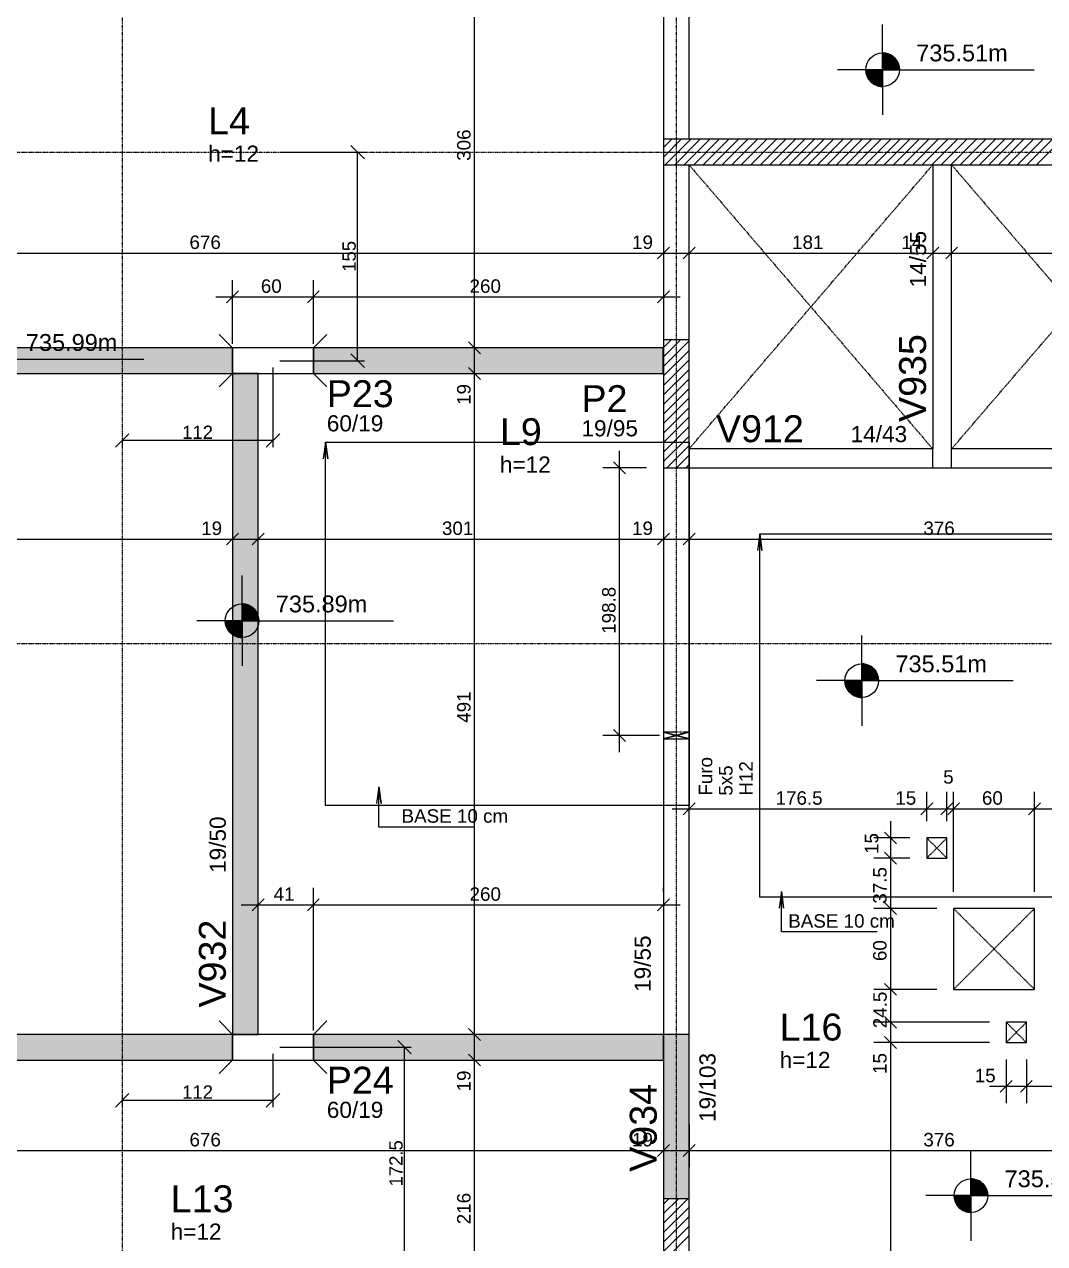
# Model space of a CAD drawing. Extents: x 37185 to 43130, y -8131 to -3926.
# Drawn here: x 38377 to 39135, y -5975 to -5070 of the extents above; entities that cross this region are included whole.
import ezdxf

# ---------------------------------------------------------------- set-up
doc = ezdxf.new("R2010")
doc.units = 0
doc.header["$MEASUREMENT"] = 0
doc.linetypes.add('ESTILO_TQS_0001', pattern=[1, 0.7, -0.3])
doc.linetypes.add('ESTILO_TQS_0004', pattern=[1.12, 0.5, -0.2, 0.01, -0.2, 0.01, -0.2])
doc.layers.get('0').update_dxf_attribs({"linetype": 'CONTINUOUS'})
doc.layers.get('Defpoints').update_dxf_attribs({"linetype": 'CONTINUOUS'})
for name, color, linetype in [('37', 4, 'CONTINUOUS'), ('38', 190, 'CONTINUOUS'), ('39', 74, 'CONTINUOUS'), ('41', 190, 'CONTINUOUS'), ('42', 3, 'CONTINUOUS'), ('43', 3, 'CONTINUOUS'), ('44', 3, 'CONTINUOUS'), ('45', 2, 'CONTINUOUS'), ('46', 2, 'CONTINUOUS'), ('47', 2, 'CONTINUOUS'), ('53', 242, 'CONTINUOUS'), ('54', 242, 'CONTINUOUS'), ('55', 12, 'CONTINUOUS'), ('58', 220, 'CONTINUOUS'), ('59', 140, 'CONTINUOUS'), ('68', 4, 'CONTINUOUS'), ('70', 160, 'CONTINUOUS'), ('75', 9, 'CONTINUOUS'), ('79', 12, 'CONTINUOUS'), ('80', 6, 'CONTINUOUS'), ('81', 2, 'CONTINUOUS'), ('82', 252, 'CONTINUOUS')]:
    doc.layers.add(name, color=color, linetype=linetype)
doc.styles.add('Arial_2mm 1-50', font='arial.ttf', dxfattribs={"height": 9.835329})
doc.styles.add('TQS_ARIAL', font='arial.ttf')
doc.dimstyles.new('Diagonal 2mm 1-50', dxfattribs={"dimscale": 30.48, "dimtxt": 9.8353, "dimasz": 0.328084, "dimexe": 0.164042, "dimexo": 0.164042, "dimgap": 0.04101, "dimtad": 1, "dimdec": 1, "dimdsep": 46, "dimtxsty": 'Arial_2mm 1-50', "dimblk1": 'OBLIQUE', "dimblk2": 'OBLIQUE', "dimsah": 1, "dimcen": 0.09, "dimadec": 8, "dimazin": 0, "dimtfac": 1, "dimtdec": 8, "dimtmove": 1, "dimatfit": 0, "dimfxl": 1, "dimtvp": 1, "dimtfillclr": 256, "dimtolj": 1, "dimtzin": 0, "dimarcsym": 2})

# ---------------------------------------------------------------- blocks, each defined once
blk = doc.blocks.new('_Oblique')
at = {"color": 0, "linetype": 'ByBlock', "lineweight": -2}
blk.add_line((-0.5, -0.5), (0.5, 0.5), dxfattribs=at)
blk = doc.blocks.new('*D445')
at = {"layer": '55', "color": 0, "linetype": 'Continuous', "lineweight": -2}
for p, q in [((38562.01, -5324.47), (38562.01, -5383.81)), ((38562.01, -5378.81), (38450.01, -5378.81)), ((38450.01, -5379), (38450.01, -5383.81))]:
    blk.add_line(p, q, dxfattribs=at)
at = {"layer": 'Defpoints', "color": 0, "linetype": 'Continuous'}
for p in [(38562.01, -5319.47), (38450.01, -5374), (38450.01, -5378.81)]:
    blk.add_point(p, dxfattribs=at)
at = {"layer": '55', "color": 0, "linetype": 'Continuous', "lineweight": -2, "xscale": 10, "yscale": 10, "zscale": 10, "rotation": 180}
blk.add_blockref('_Oblique', (38450.01, -5378.81), dxfattribs=at)
at = {"layer": '55', "color": 0, "linetype": 'Continuous', "lineweight": -2, "xscale": 10, "yscale": 10, "zscale": 10}
blk.add_blockref('_Oblique', (38562.01, -5378.81), dxfattribs=at)
at = {"layer": '55', "color": 0, "linetype": 'Continuous', "insert": (38506.01, -5372.62), "char_height": 9.835, "attachment_point": 5, "style": 'Arial_2mm 1-50'}
blk.add_mtext('\\A1;112', dxfattribs=at)
blk = doc.blocks.new('*D446')
at = {"layer": '55', "color": 0, "linetype": 'Continuous', "lineweight": -2}
for p, q in [((38567.01, -5164.47), (38629.9, -5164.47)), ((38624.9, -5319.47), (38624.9, -5164.47)), ((38567.01, -5319.47), (38629.9, -5319.47))]:
    blk.add_line(p, q, dxfattribs=at)
at = {"layer": 'Defpoints', "color": 0, "linetype": 'Continuous'}
for p in [(38562.01, -5164.47), (38624.9, -5164.47), (38562.01, -5319.47)]:
    blk.add_point(p, dxfattribs=at)
at = {"layer": '55', "color": 0, "linetype": 'Continuous', "lineweight": -2, "xscale": 10, "yscale": 10, "zscale": 10}
for p, rotation in [((38624.9, -5164.47), 90), ((38624.9, -5319.47), 270)]:
    blk.add_blockref('_Oblique', p, dxfattribs=dict(at, rotation=rotation))
at = {"layer": '55', "color": 0, "linetype": 'Continuous', "insert": (38618.62, -5241.97), "char_height": 9.835, "attachment_point": 5, "rotation": 90, "style": 'Arial_2mm 1-50'}
blk.add_mtext('\\A1;155', dxfattribs=at)
blk = doc.blocks.new('*D451')
at = {"layer": '55', "color": 0, "linetype": 'Continuous', "lineweight": -2}
for p, q in [((38567.01, -5829.47), (38664.7, -5829.47)), ((38659.7, -6001.97), (38659.7, -5829.47)), ((38585.87, -6001.97), (38664.7, -6001.97))]:
    blk.add_line(p, q, dxfattribs=at)
at = {"layer": 'Defpoints', "color": 0, "linetype": 'Continuous'}
for p in [(38562.01, -5829.47), (38659.7, -5829.47), (38580.87, -6001.97)]:
    blk.add_point(p, dxfattribs=at)
at = {"layer": '55', "color": 0, "linetype": 'Continuous', "lineweight": -2, "xscale": 10, "yscale": 10, "zscale": 10}
for p, rotation in [((38659.7, -5829.47), 90), ((38659.7, -6001.97), 270)]:
    blk.add_blockref('_Oblique', p, dxfattribs=dict(at, rotation=rotation))
at = {"layer": '55', "color": 0, "linetype": 'Continuous', "insert": (38653.43, -5915.72), "char_height": 9.835, "attachment_point": 5, "rotation": 90, "style": 'Arial_2mm 1-50'}
blk.add_mtext('\\A1;172.5', dxfattribs=at)
blk = doc.blocks.new('*D452')
at = {"layer": '55', "color": 0, "linetype": 'Continuous', "lineweight": -2}
for p, q in [((38562.01, -5834.47), (38562.01, -5873.95)), ((38450.01, -5864.78), (38450.01, -5873.95)), ((38562.01, -5868.95), (38450.01, -5868.95))]:
    blk.add_line(p, q, dxfattribs=at)
at = {"layer": 'Defpoints', "color": 0, "linetype": 'Continuous'}
for p in [(38562.01, -5829.47), (38450.01, -5859.78), (38450.01, -5868.95)]:
    blk.add_point(p, dxfattribs=at)
at = {"layer": '55', "color": 0, "linetype": 'Continuous', "lineweight": -2, "xscale": 10, "yscale": 10, "zscale": 10, "rotation": 180}
blk.add_blockref('_Oblique', (38450.01, -5868.95), dxfattribs=at)
at = {"layer": '55', "color": 0, "linetype": 'Continuous', "lineweight": -2, "xscale": 10, "yscale": 10, "zscale": 10}
blk.add_blockref('_Oblique', (38562.01, -5868.95), dxfattribs=at)
at = {"layer": '55', "color": 0, "linetype": 'Continuous', "insert": (38506.01, -5862.76), "char_height": 9.835, "attachment_point": 5, "style": 'Arial_2mm 1-50'}
blk.add_mtext('\\A1;112', dxfattribs=at)

msp = doc.modelspace()

# ---------------------------------------------------------------- linework, layer by layer
at = {"layer": '37', "linetype": 'Continuous'}
for points in [[(38871.01, -5154.97), (38871.01, -4994.97)], [(38852.01, -5003.97), (38852.01, -5154.97)], [(38852.01, -5173.97), (38852.01, -5303.97)], [(38871.01, -5303.97), (38871.01, -5173.97)], [(39052.01, -5173.97), (39052.01, -5384.98)], [(39066.01, -5384.98), (39066.01, -5173.97)], [(39052.01, -5384.98), (38871.01, -5384.98)], [(39052.01, -5398.98), (39052.01, -5384.98)], [(39247.01, -5384.98), (39066.01, -5384.98)], [(39066.01, -5398.98), (39066.01, -5384.98)], [(38852.01, -5398.97), (38852.01, -5819.97)], [(38871.01, -5829.47), (38871.01, -5398.98)], [(38871.01, -5398.98), (39059.01, -5398.98)], [(39059.01, -5398.98), (39247.01, -5398.98)], [(38852.01, -5838.97), (38852.01, -5819.97)], [(38871.01, -5941.98), (38871.01, -5829.47)], [(38852.01, -5838.97), (38852.01, -5941.98)]]:
    msp.add_lwpolyline(points, dxfattribs=at)
at = {"layer": '38', "linetype": 'Continuous'}
for points in [[(38532.01, -5328.97), (38592.01, -5328.97), (38592.01, -5309.97), (38532.01, -5309.97), (38532.01, -5328.97)], [(38532.01, -5838.97), (38592.01, -5838.97), (38592.01, -5819.97), (38532.01, -5819.97), (38532.01, -5838.97)]]:
    msp.add_lwpolyline(points, dxfattribs=at)
at = {"layer": '39', "linetype": 'Continuous'}
for p, q in [((38852.01, -5168.15), (38865.19, -5154.97)), ((38852.01, -5161.08), (38858.12, -5154.97)), ((38853.26, -5173.97), (38872.26, -5154.97)), ((38860.33, -5173.97), (38879.33, -5154.97)), ((38867.4, -5173.97), (38886.4, -5154.97)), ((38874.47, -5173.97), (38893.47, -5154.97)), ((38881.54, -5173.97), (38900.54, -5154.97)), ((38888.61, -5173.97), (38907.61, -5154.97)), ((38895.68, -5173.97), (38914.68, -5154.97)), ((38902.76, -5173.97), (38921.76, -5154.97)), ((38909.83, -5173.97), (38928.83, -5154.97)), ((38916.9, -5173.97), (38935.9, -5154.97)), ((38923.97, -5173.97), (38942.97, -5154.97)), ((38931.04, -5173.97), (38950.04, -5154.97)), ((38938.11, -5173.97), (38957.11, -5154.97)), ((38945.18, -5173.97), (38964.18, -5154.97)), ((38952.25, -5173.97), (38971.25, -5154.97)), ((38959.32, -5173.97), (38978.32, -5154.97)), ((38966.39, -5173.97), (38985.39, -5154.97)), ((38973.47, -5173.97), (38992.47, -5154.97)), ((38980.54, -5173.97), (38999.54, -5154.97)), ((38987.61, -5173.97), (39006.61, -5154.97)), ((38994.68, -5173.97), (39013.68, -5154.97)), ((39001.75, -5173.97), (39020.75, -5154.97)), ((39008.82, -5173.97), (39027.82, -5154.97)), ((39015.89, -5173.97), (39034.89, -5154.97)), ((39022.96, -5173.97), (39041.96, -5154.97)), ((39030.03, -5173.97), (39049.03, -5154.97)), ((39037.11, -5173.97), (39056.11, -5154.97)), ((39044.18, -5173.97), (39063.18, -5154.97)), ((39051.25, -5173.97), (39070.25, -5154.97)), ((39058.32, -5173.97), (39077.32, -5154.97)), ((39065.39, -5173.97), (39084.39, -5154.97)), ((39072.46, -5173.97), (39091.46, -5154.97)), ((39079.53, -5173.97), (39098.53, -5154.97)), ((39086.6, -5173.97), (39105.6, -5154.97)), ((39093.67, -5173.97), (39112.67, -5154.97)), ((39100.74, -5173.97), (39119.74, -5154.97)), ((39107.82, -5173.97), (39126.82, -5154.97)), ((39114.89, -5173.97), (39133.89, -5154.97)), ((39121.96, -5173.97), (39140.96, -5154.97)), ((39129.03, -5173.97), (39148.03, -5154.97)), ((38852.01, -5316.64), (38864.68, -5303.97)), ((38852.01, -5309.57), (38857.61, -5303.97)), ((38852.01, -5323.71), (38871.01, -5304.71)), ((38852.01, -5330.78), (38871.01, -5311.78)), ((38852.01, -5337.85), (38871.01, -5318.85)), ((38852.01, -5344.92), (38871.01, -5325.92)), ((38852.01, -5352), (38871.01, -5333)), ((38852.01, -5359.07), (38871.01, -5340.07)), ((38852.01, -5366.14), (38871.01, -5347.14)), ((38852.01, -5373.21), (38871.01, -5354.21)), ((38852.01, -5380.28), (38871.01, -5361.28)), ((38852.01, -5387.35), (38871.01, -5368.35)), ((38852.01, -5394.42), (38871.01, -5375.42)), ((38854.53, -5398.97), (38871.01, -5382.49)), ((38861.6, -5398.97), (38871.01, -5389.56)), ((38868.67, -5398.97), (38871.01, -5396.64)), ((38852.01, -5960.11), (38870.14, -5941.98)), ((38852.01, -5953.04), (38863.07, -5941.98)), ((38852.01, -5945.97), (38856, -5941.98)), ((38852.01, -5967.18), (38871.01, -5948.18)), ((38852.01, -5974.25), (38871.01, -5955.25)), ((38852.01, -5981.32), (38871.01, -5962.32)), ((38852.01, -5988.39), (38871.01, -5969.39))]:
    msp.add_line(p, q, dxfattribs=at)
for points in [[(39266.01, -5154.97), (38852.01, -5154.97), (38852.01, -5173.97), (39266.01, -5173.97), (39266.01, -5154.97)], [(38852.01, -5398.97), (38871.01, -5398.97), (38871.01, -5303.97), (38852.01, -5303.97), (38852.01, -5398.97)], [(38852.01, -6061.98), (38871.01, -6061.98), (38871.01, -5941.98), (38852.01, -5941.98), (38852.01, -6061.98)]]:
    msp.add_lwpolyline(points, dxfattribs=at)
at = {"layer": '41', "linetype": 'Continuous'}
for p, q in [((38532.01, -5309.97), (38522.01, -5299.97)), ((38592.01, -5309.97), (38602.01, -5299.97)), ((38532.01, -5328.97), (38522.01, -5338.97)), ((38592.01, -5328.97), (38602.01, -5338.97)), ((38532.01, -5819.97), (38522.01, -5809.97)), ((38592.01, -5819.97), (38602.01, -5809.97)), ((38532.01, -5838.97), (38522.01, -5848.97)), ((38592.01, -5838.97), (38602.01, -5848.97))]:
    msp.add_line(p, q, dxfattribs=at)
at = {"layer": '53', "linetype": 'ESTILO_TQS_0001'}
msp.add_lwpolyline([(38861.51, -5597.81), (38871.01, -5600.31), (38871.01, -5595.31), (38861.51, -5597.81), (38871.01, -5595.31), (38852.01, -5595.31), (38861.51, -5597.81), (38852.01, -5595.31), (38852.01, -5600.31), (38861.51, -5597.81), (38852.01, -5600.31), (38871.01, -5600.31), (38861.51, -5597.81)], dxfattribs=at)
at = {"layer": '55', "linetype": 'Continuous'}
for p, q in [((39014.73, -5103.32), (39014.73, -5069.76)), ((39014.73, -5090.82), (39014.73, -5115.82)), ((39014.73, -5091.43), (39018.57, -5091.43)), ((39014.73, -5092.22), (39020.47, -5092.22)), ((39014.73, -5093.01), (39021.8, -5093.01)), ((39014.73, -5093.8), (39022.84, -5093.8)), ((39014.73, -5094.6), (39023.68, -5094.6)), ((39014.73, -5095.39), (39024.39, -5095.39)), ((39014.73, -5096.18), (39025, -5096.18)), ((39014.73, -5096.98), (39025.51, -5096.98)), ((39014.73, -5097.77), (39025.93, -5097.77)), ((39014.73, -5098.56), (39026.29, -5098.56)), ((39014.73, -5103.32), (38981.18, -5103.32)), ((39002.23, -5103.32), (39027.23, -5103.32)), ((39014.73, -5104.11), (39002.23, -5104.11)), ((39014.73, -5104.9), (39002.34, -5104.9)), ((39014.73, -5105.7), (39002.46, -5105.7)), ((39014.73, -5106.49), (39002.64, -5106.49)), ((39014.73, -5107.28), (39002.88, -5107.28)), ((39014.73, -5108.08), (39003.17, -5108.08)), ((39014.73, -5099.35), (39026.59, -5099.35)), ((39014.73, -5100.15), (39026.83, -5100.15)), ((39014.73, -5100.94), (39027.01, -5100.94)), ((39014.73, -5101.73), (39027.13, -5101.73)), ((39014.73, -5102.53), (39027.21, -5102.53)), ((39014.73, -5103.32), (39127.23, -5103.32)), ((39014.73, -5103.32), (39014.73, -5136.88)), ((39014.73, -5108.87), (39003.53, -5108.87)), ((39014.73, -5109.66), (39003.96, -5109.66)), ((39014.73, -5110.45), (39004.47, -5110.45)), ((39014.73, -5111.25), (39005.07, -5111.25)), ((39014.73, -5112.04), (39005.78, -5112.04)), ((39014.73, -5112.83), (39006.63, -5112.83)), ((39014.73, -5113.63), (39007.66, -5113.63)), ((39014.73, -5114.42), (39008.99, -5114.42)), ((39014.73, -5115.21), (39010.89, -5115.21)), ((38353.52, -5318.4), (38466.02, -5318.4)), ((38539.13, -5512.65), (38539.13, -5479.09)), ((38539.13, -5500.15), (38539.13, -5525.15)), ((38539.13, -5500.76), (38542.96, -5500.76)), ((38539.13, -5501.55), (38544.86, -5501.55)), ((38539.13, -5502.34), (38546.19, -5502.34)), ((38539.13, -5503.13), (38547.23, -5503.13)), ((38539.13, -5503.93), (38548.08, -5503.93)), ((38539.13, -5504.72), (38548.78, -5504.72)), ((38539.13, -5505.51), (38549.39, -5505.51)), ((38539.13, -5506.31), (38549.9, -5506.31)), ((38539.13, -5512.65), (38505.57, -5512.65)), ((38526.63, -5512.65), (38551.63, -5512.65)), ((38539.13, -5513.44), (38526.63, -5513.44)), ((38539.13, -5514.23), (38526.73, -5514.23)), ((38539.13, -5515.03), (38526.86, -5515.03)), ((38539.13, -5515.82), (38527.04, -5515.82)), ((38539.13, -5507.1), (38550.33, -5507.1)), ((38539.13, -5507.89), (38550.69, -5507.89)), ((38539.13, -5508.68), (38550.98, -5508.68)), ((38539.13, -5509.48), (38551.22, -5509.48)), ((38539.13, -5510.27), (38551.4, -5510.27)), ((38539.13, -5511.06), (38551.53, -5511.06)), ((38539.13, -5511.86), (38551.6, -5511.86)), ((38539.13, -5512.65), (38651.63, -5512.65)), ((38539.13, -5512.65), (38539.13, -5546.21)), ((38539.13, -5516.61), (38527.27, -5516.61)), ((38539.13, -5517.41), (38527.57, -5517.41)), ((38539.13, -5518.2), (38527.93, -5518.2)), ((38539.13, -5518.99), (38528.36, -5518.99)), ((38539.13, -5519.78), (38528.86, -5519.78)), ((38539.13, -5520.58), (38529.46, -5520.58)), ((38539.13, -5521.37), (38530.17, -5521.37)), ((38539.13, -5522.16), (38531.02, -5522.16)), ((38539.13, -5522.96), (38532.05, -5522.96)), ((38539.13, -5523.75), (38533.38, -5523.75)), ((38539.13, -5524.54), (38535.28, -5524.54)), ((38999.29, -5557.13), (38999.29, -5523.57)), ((38999.29, -5544.63), (38999.29, -5569.63)), ((38999.29, -5545.24), (39003.12, -5545.24)), ((38999.29, -5546.03), (39005.03, -5546.03)), ((38999.29, -5546.82), (39006.36, -5546.82)), ((38999.29, -5547.62), (39007.4, -5547.62)), ((38999.29, -5548.41), (39008.24, -5548.41)), ((38999.29, -5549.2), (39008.95, -5549.2)), ((38999.29, -5549.99), (39009.56, -5549.99)), ((38999.29, -5550.79), (39010.06, -5550.79)), ((38999.29, -5551.58), (39010.49, -5551.58)), ((38999.29, -5557.13), (38965.73, -5557.13)), ((38986.79, -5557.13), (39011.79, -5557.13)), ((38999.29, -5557.92), (38986.79, -5557.92)), ((38999.29, -5558.72), (38986.89, -5558.72)), ((38999.29, -5559.51), (38987.02, -5559.51)), ((38999.29, -5560.3), (38987.2, -5560.3)), ((38999.29, -5561.09), (38987.44, -5561.09)), ((38999.29, -5552.37), (39010.85, -5552.37)), ((38999.29, -5553.17), (39011.15, -5553.17)), ((38999.29, -5553.96), (39011.38, -5553.96)), ((38999.29, -5554.75), (39011.56, -5554.75)), ((38999.29, -5555.54), (39011.69, -5555.54)), ((38999.29, -5556.34), (39011.77, -5556.34)), ((38999.29, -5557.13), (39111.79, -5557.13)), ((38999.29, -5557.13), (38999.29, -5590.69)), ((38999.29, -5561.89), (38987.73, -5561.89)), ((38999.29, -5562.68), (38988.09, -5562.68)), ((38999.29, -5563.47), (38988.52, -5563.47)), ((38999.29, -5564.27), (38989.03, -5564.27)), ((38999.29, -5565.06), (38989.63, -5565.06)), ((38999.29, -5565.85), (38990.34, -5565.85)), ((38999.29, -5566.64), (38991.18, -5566.64)), ((38999.29, -5567.44), (38992.22, -5567.44)), ((38999.29, -5568.23), (38993.54, -5568.23)), ((38999.29, -5569.02), (38995.44, -5569.02)), ((39080.36, -5939.68), (39080.36, -5906.13)), ((39080.36, -5927.18), (39080.36, -5952.18)), ((39080.36, -5927.79), (39084.19, -5927.79)), ((39080.36, -5928.58), (39086.09, -5928.58)), ((39080.36, -5929.38), (39087.42, -5929.38)), ((39080.36, -5930.17), (39088.46, -5930.17)), ((39080.36, -5930.96), (39089.31, -5930.96)), ((39080.36, -5931.76), (39090.01, -5931.76)), ((39080.36, -5932.55), (39090.62, -5932.55)), ((39080.36, -5939.68), (39046.8, -5939.68)), ((39067.86, -5939.68), (39092.86, -5939.68)), ((39080.36, -5940.48), (39067.86, -5940.48)), ((39080.36, -5941.27), (39067.96, -5941.27)), ((39080.36, -5933.34), (39091.13, -5933.34)), ((39080.36, -5934.13), (39091.56, -5934.13)), ((39080.36, -5934.93), (39091.92, -5934.93)), ((39080.36, -5935.72), (39092.21, -5935.72)), ((39080.36, -5936.51), (39092.45, -5936.51)), ((39080.36, -5937.31), (39092.63, -5937.31)), ((39080.36, -5938.1), (39092.76, -5938.1)), ((39080.36, -5938.89), (39092.83, -5938.89)), ((39080.36, -5939.68), (39192.86, -5939.68)), ((39080.36, -5939.68), (39080.36, -5973.24)), ((39080.36, -5942.06), (39068.08, -5942.06)), ((39080.36, -5942.86), (39068.27, -5942.86)), ((39080.36, -5943.65), (39068.5, -5943.65)), ((39080.36, -5944.44), (39068.8, -5944.44)), ((39080.36, -5945.23), (39069.16, -5945.23)), ((39080.36, -5946.03), (39069.59, -5946.03)), ((39080.36, -5946.82), (39070.09, -5946.82)), ((39080.36, -5947.61), (39070.69, -5947.61)), ((39080.36, -5948.4), (39071.4, -5948.4)), ((39080.36, -5949.2), (39072.25, -5949.2)), ((39080.36, -5949.99), (39073.28, -5949.99)), ((39080.36, -5950.78), (39074.61, -5950.78)), ((39080.36, -5951.58), (39076.51, -5951.58))]:
    msp.add_line(p, q, dxfattribs=at)
for centre in [(39014.73, -5103.32), (38539.13, -5512.65), (38999.29, -5557.13), (39080.36, -5939.68)]:
    msp.add_circle(centre, 12.5, dxfattribs=at)
at = {"layer": '58', "linetype": 'Continuous'}
for points in [[(38532.01, -5328.97), (38532.01, -5309.97), (38176.11, -5309.97), (38176.11, -5328.97), (38532.01, -5328.97)], [(38592.01, -5328.97), (38851.91, -5328.97), (38851.91, -5309.97), (38592.01, -5309.97), (38592.01, -5328.97)], [(38176.01, -5838.97), (38532.01, -5838.97), (38532.01, -5819.97), (38176.01, -5819.97), (38176.01, -5838.97)], [(38592.01, -5838.97), (38852.01, -5838.97), (38852.01, -5819.97), (38592.01, -5819.97), (38592.01, -5838.97)], [(38871.01, -5819.97), (38852.01, -5819.97), (38852.01, -5941.88), (38871.01, -5941.88), (38871.01, -5829.47)]]:
    msp.add_lwpolyline(points, dxfattribs=at)
for points in [[(38532.01, -5328.97), (38532.01, -5309.97), (38176.11, -5309.97)], [(38532.01, -5328.97), (38176.11, -5309.97), (38176.11, -5328.97)], [(38592.01, -5328.97), (38851.91, -5328.97), (38851.91, -5309.97)], [(38592.01, -5328.97), (38851.91, -5309.97), (38592.01, -5309.97)], [(38592.01, -5328.97), (38592.01, -5309.97), (38592.01, -5328.97)], [(38532.01, -5328.97), (38176.11, -5328.97), (38532.01, -5328.97)], [(38176.01, -5838.97), (38532.01, -5838.97), (38532.01, -5819.97)], [(38176.01, -5838.97), (38532.01, -5819.97), (38176.01, -5819.97)], [(38592.01, -5838.97), (38852.01, -5838.97), (38852.01, -5819.97)], [(38592.01, -5838.97), (38852.01, -5819.97), (38592.01, -5819.97)], [(38592.01, -5838.97), (38592.01, -5819.97), (38592.01, -5838.97)], [(38871.01, -5819.97), (38852.01, -5819.97), (38852.01, -5941.88)], [(38871.01, -5819.97), (38852.01, -5941.88), (38871.01, -5941.88)], [(38871.01, -5829.47), (38871.01, -5941.88), (38871.01, -5829.47)]]:
    msp.add_solid(points, dxfattribs=at)
at = {"layer": '59', "linetype": 'Continuous'}
msp.add_lwpolyline([(38551.01, -5819.97), (38551.01, -5328.97), (38532.01, -5328.97), (38532.01, -5819.97), (38551.01, -5819.97)], dxfattribs=at)
for points in [[(38551.01, -5819.97), (38551.01, -5328.97), (38532.01, -5328.97)], [(38551.01, -5819.97), (38532.01, -5328.97), (38532.01, -5819.97)], [(38551.01, -5819.97), (38532.01, -5819.97), (38551.01, -5819.97)]]:
    msp.add_solid(points, dxfattribs=at)
at = {"layer": '68', "linetype": 'ESTILO_TQS_0001'}
for points in [[(38532.01, -5309.97), (38176.01, -5309.97)], [(38852.01, -5309.97), (38592.01, -5309.97)], [(38176.01, -5328.97), (38532.01, -5328.97)], [(38532.01, -5328.97), (38532.01, -5819.97)], [(38551.01, -5819.97), (38551.01, -5328.97)], [(38592.01, -5328.97), (38852.01, -5328.97)], [(38532.01, -5819.97), (38176.01, -5819.97)], [(38871.01, -5819.97), (38592.01, -5819.97)], [(38176.01, -5838.97), (38532.01, -5838.97)], [(38592.01, -5838.97), (38852.01, -5838.97)]]:
    msp.add_lwpolyline(points, dxfattribs=at)
at = {"layer": '70', "linetype": 'ESTILO_TQS_0004'}
for p, q in [((38450.01, -4538.57), (38450.01, -6445.58)), ((38861.51, -4538.57), (38861.51, -6445.58)), ((37919.79, -5164.47), (40151.74, -5164.47)), ((37919.79, -5529.48), (40151.74, -5529.48))]:
    msp.add_line(p, q, dxfattribs=at)
at = {"layer": '75', "linetype": 'Continuous'}
for p, q in [((38711.76, -5322.47), (38711.76, -4991.47)), ((39127.51, -5154.97), (39127.51, -5154.97)), ((39127.51, -5154.97), (39127.51, -5154.97)), ((39127.51, -5173.97), (39127.51, -5173.97)), ((39127.51, -5173.97), (39127.51, -5173.97)), ((38847.59, -5243.89), (38856.43, -5235.06)), ((38847.59, -5243.89), (38856.43, -5235.06)), ((38866.59, -5243.89), (38875.43, -5235.06)), ((38866.59, -5243.89), (38875.43, -5235.06)), ((39047.59, -5243.89), (39056.43, -5235.06)), ((39047.59, -5243.89), (39056.43, -5235.06)), ((39061.59, -5243.89), (39070.43, -5235.06)), ((39061.59, -5243.89), (39070.43, -5235.06)), ((38163.51, -5239.48), (38864.51, -5239.48)), ((38839.51, -5239.48), (38883.51, -5239.48)), ((38852.01, -5239.48), (38852.01, -5239.48)), ((38852.01, -5239.48), (38852.01, -5239.48)), ((38858.51, -5239.48), (39064.51, -5239.48)), ((38871.01, -5239.48), (38871.01, -5239.48)), ((38871.01, -5239.48), (38871.01, -5239.48)), ((39039.51, -5239.48), (39078.51, -5239.48)), ((39052.01, -5239.48), (39052.01, -5239.48)), ((39052.01, -5239.48), (39052.01, -5239.48)), ((39053.51, -5239.48), (39259.51, -5239.48)), ((39066.01, -5239.48), (39066.01, -5239.48)), ((39066.01, -5239.48), (39066.01, -5239.48)), ((38532.01, -5306.97), (38532.01, -5259.52)), ((38592.01, -5306.97), (38592.01, -5259.52)), ((38592.01, -5306.97), (38592.01, -5259.52)), ((38852.01, -5259.63), (38852.01, -5259.52)), ((38527.59, -5276.43), (38536.43, -5267.6)), ((38587.59, -5276.43), (38596.43, -5267.6)), ((38587.59, -5276.43), (38596.43, -5267.6)), ((38847.59, -5276.43), (38856.43, -5267.6)), ((38519.51, -5272.02), (38604.51, -5272.02)), ((38579.51, -5272.02), (38864.51, -5272.02)), ((38852.01, -5272.13), (38852.01, -5272.13)), ((38711.76, -5341.47), (38711.76, -5297.47)), ((38716.18, -5314.39), (38707.34, -5305.56)), ((38716.18, -5314.39), (38707.34, -5305.56)), ((38711.76, -5309.97), (38711.76, -5309.97)), ((38711.76, -5309.97), (38711.76, -5309.97)), ((38711.76, -5832.47), (38711.76, -5316.47)), ((38532.01, -5319.47), (38532.01, -5319.47)), ((38592.01, -5319.47), (38592.01, -5319.47)), ((38592.01, -5319.47), (38592.01, -5319.47)), ((38716.18, -5333.39), (38707.34, -5324.56)), ((38716.18, -5333.39), (38707.34, -5324.56)), ((38711.76, -5328.97), (38711.76, -5328.97)), ((38711.76, -5328.97), (38711.76, -5328.97)), ((38819.43, -5610.31), (38819.43, -5386.47)), ((39127.51, -5384.98), (39127.51, -5384.98)), ((39127.51, -5384.98), (39127.51, -5384.98)), ((38823.84, -5403.39), (38815.01, -5394.56)), ((38839.51, -5398.97), (38806.93, -5398.97)), ((38852.01, -5398.97), (38852.01, -5398.97)), ((39127.51, -5398.98), (39127.51, -5398.98)), ((39127.51, -5398.98), (39127.51, -5398.98)), ((38163.51, -5451.93), (38544.51, -5451.93)), ((38519.51, -5451.93), (38563.51, -5451.93)), ((38527.59, -5456.35), (38536.43, -5447.51)), ((38527.59, -5456.35), (38536.43, -5447.51)), ((38532.01, -5451.93), (38532.01, -5451.93)), ((38532.01, -5451.93), (38532.01, -5451.93)), ((38538.51, -5451.93), (38864.51, -5451.93)), ((38546.59, -5456.35), (38555.43, -5447.51)), ((38546.59, -5456.35), (38555.43, -5447.51)), ((38551.01, -5451.93), (38551.01, -5451.93)), ((38551.01, -5451.93), (38551.01, -5451.93)), ((38839.51, -5451.93), (38883.51, -5451.93)), ((38847.59, -5456.35), (38856.43, -5447.51)), ((38847.59, -5456.35), (38856.43, -5447.51)), ((38852.01, -5451.93), (38852.01, -5451.93)), ((38852.01, -5451.93), (38852.01, -5451.93)), ((38858.51, -5451.93), (39259.51, -5451.93)), ((38866.59, -5456.35), (38875.43, -5447.51)), ((38866.59, -5456.35), (38875.43, -5447.51)), ((38871.01, -5451.93), (38871.01, -5451.93)), ((38871.01, -5451.93), (38871.01, -5451.93)), ((38823.84, -5602.23), (38815.01, -5593.39)), ((38849.01, -5597.81), (38806.93, -5597.81)), ((38861.51, -5597.81), (38861.51, -5597.81)), ((38871.01, -5675.63), (38871.01, -5639.81)), ((39047.51, -5661.5), (39047.51, -5639.81)), ((39047.51, -5661.5), (39047.51, -5639.81)), ((39062.51, -5661.5), (39062.51, -5639.81)), ((39062.51, -5661.5), (39062.51, -5639.81)), ((39067.51, -5713.97), (39067.51, -5639.81)), ((39067.51, -5713.97), (39067.51, -5639.81)), ((39127.51, -5713.97), (39127.51, -5639.81)), ((39127.51, -5713.97), (39127.51, -5639.81)), ((38866.59, -5656.73), (38875.43, -5647.89)), ((39043.09, -5656.73), (39051.93, -5647.89)), ((39043.09, -5656.73), (39051.93, -5647.89)), ((39058.09, -5656.73), (39066.93, -5647.89)), ((39058.09, -5656.73), (39066.93, -5647.89)), ((39063.09, -5656.73), (39071.93, -5647.89)), ((39063.09, -5656.73), (39071.93, -5647.89)), ((39123.09, -5656.73), (39131.93, -5647.89)), ((39123.09, -5656.73), (39131.93, -5647.89)), ((38858.51, -5652.31), (39060.01, -5652.31)), ((39035.01, -5652.31), (39075.01, -5652.31)), ((39050.01, -5652.31), (39080.01, -5652.31)), ((39055.01, -5652.31), (39140.01, -5652.31)), ((39115.01, -5652.31), (39259.51, -5652.31)), ((39016.26, -5669.58), (39025.1, -5678.42)), ((39020.68, -5661.5), (39020.68, -5701.5)), ((39035.01, -5674), (39008.18, -5674)), ((39020.68, -5676.5), (39020.68, -5738.97)), ((39047.51, -5674), (39047.51, -5674)), ((39047.51, -5674), (39047.51, -5674)), ((39047.51, -5674), (39047.51, -5674)), ((39062.51, -5674), (39062.51, -5674)), ((39062.51, -5674), (39062.51, -5674)), ((39016.26, -5684.58), (39025.1, -5693.42)), ((39016.26, -5684.58), (39025.1, -5693.42)), ((38871.01, -5688.13), (38871.01, -5688.13)), ((39035.01, -5689), (39008.18, -5689)), ((39035.01, -5689), (39008.18, -5689)), ((39047.51, -5689), (39047.51, -5689)), ((39047.51, -5689), (39047.51, -5689)), ((38551.01, -5789.09), (38551.01, -5711.17)), ((38592.01, -5816.97), (38592.01, -5711.17)), ((38592.01, -5816.97), (38592.01, -5711.17)), ((38852.01, -5713.97), (38852.01, -5711.17)), ((39020.68, -5713.97), (39020.68, -5798.97)), ((38538.51, -5723.67), (38604.51, -5723.67)), ((38546.59, -5728.09), (38555.43, -5719.25)), ((38579.51, -5723.67), (38864.51, -5723.67)), ((38587.59, -5728.09), (38596.43, -5719.25)), ((38587.59, -5728.09), (38596.43, -5719.25)), ((38847.59, -5728.09), (38856.43, -5719.25)), ((39016.26, -5722.06), (39025.1, -5730.89)), ((39016.26, -5722.06), (39025.1, -5730.89)), ((38852.01, -5726.47), (38852.01, -5726.47)), ((39055.01, -5726.47), (39008.18, -5726.47)), ((39055.01, -5726.47), (39008.18, -5726.47)), ((39067.51, -5726.47), (39067.51, -5726.47)), ((39067.51, -5726.47), (39067.51, -5726.47)), ((39067.51, -5726.47), (39067.51, -5726.47)), ((39067.51, -5726.47), (39067.51, -5726.47)), ((39127.51, -5726.47), (39127.51, -5726.47)), ((39127.51, -5726.47), (39127.51, -5726.47)), ((39127.51, -5726.47), (39127.51, -5726.47)), ((39127.51, -5726.47), (39127.51, -5726.47)), ((39020.68, -5773.97), (39020.68, -5823.47)), ((39055.01, -5786.47), (39008.18, -5786.47)), ((39055.01, -5786.47), (39008.18, -5786.47)), ((39016.26, -5782.06), (39025.1, -5790.89)), ((39016.26, -5782.06), (39025.1, -5790.89)), ((39067.51, -5786.47), (39067.51, -5786.47)), ((39067.51, -5786.47), (39067.51, -5786.47)), ((39127.51, -5786.47), (39127.51, -5786.47)), ((39127.51, -5786.47), (39127.51, -5786.47)), ((38551.01, -5801.59), (38551.01, -5801.59)), ((39020.68, -5798.47), (39020.68, -5838.47)), ((38711.76, -5851.47), (38711.76, -5807.47)), ((39094.01, -5810.97), (39008.18, -5810.97)), ((39094.01, -5810.97), (39008.18, -5810.97)), ((39016.26, -5806.56), (39025.1, -5815.39)), ((39016.26, -5806.56), (39025.1, -5815.39)), ((39020.68, -5813.47), (39020.68, -6179.97)), ((39106.51, -5810.97), (39106.51, -5810.97)), ((39106.51, -5810.97), (39106.51, -5810.97)), ((38716.18, -5824.39), (38707.34, -5815.56)), ((38716.18, -5824.39), (38707.34, -5815.56)), ((38711.76, -5819.97), (38711.76, -5819.97)), ((38711.76, -5819.97), (38711.76, -5819.97)), ((39016.26, -5821.56), (39025.1, -5830.39)), ((39016.26, -5821.56), (39025.1, -5830.39)), ((38592.01, -5829.47), (38592.01, -5829.47)), ((38592.01, -5829.47), (38592.01, -5829.47)), ((38711.76, -6067.48), (38711.76, -5826.47)), ((39094.01, -5825.97), (39008.18, -5825.97)), ((39094.01, -5825.97), (39008.18, -5825.97)), ((39106.51, -5825.97), (39106.51, -5825.97)), ((39106.51, -5825.97), (39106.51, -5825.97)), ((39106.51, -5825.97), (39106.51, -5825.97)), ((39121.51, -5825.97), (39121.51, -5825.97)), ((39121.51, -5825.97), (39121.51, -5825.97)), ((38716.18, -5843.39), (38707.34, -5834.56)), ((38716.18, -5843.39), (38707.34, -5834.56)), ((38711.76, -5838.97), (38711.76, -5838.97)), ((38711.76, -5838.97), (38711.76, -5838.97)), ((39106.51, -5838.47), (39106.51, -5871.01)), ((39121.51, -5838.47), (39121.51, -5871.01)), ((39121.51, -5838.47), (39121.51, -5871.01)), ((39094.01, -5858.51), (39134.01, -5858.51)), ((39102.09, -5862.93), (39110.93, -5854.09)), ((39109.01, -5858.51), (39209.51, -5858.51)), ((39117.09, -5862.93), (39125.93, -5854.09)), ((39117.09, -5862.93), (39125.93, -5854.09)), ((38852.01, -5874.48), (38852.01, -5874.48)), ((38852.01, -5874.48), (38852.01, -5874.48)), ((38871.01, -5874.48), (38871.01, -5874.48)), ((38871.01, -5874.48), (38871.01, -5874.48)), ((38852.01, -5886.98), (38852.01, -5918.63)), ((38852.01, -5886.98), (38852.01, -5918.63)), ((38871.01, -5886.98), (38871.01, -5918.63)), ((38871.01, -5886.98), (38871.01, -5918.63)), ((38847.59, -5910.54), (38856.43, -5901.71)), ((38847.59, -5910.54), (38856.43, -5901.71)), ((38866.59, -5910.54), (38875.43, -5901.71)), ((38866.59, -5910.54), (38875.43, -5901.71)), ((38163.51, -5906.13), (38864.51, -5906.13)), ((38839.51, -5906.13), (38883.51, -5906.13)), ((38858.51, -5906.13), (39259.51, -5906.13))]:
    msp.add_line(p, q, dxfattribs=at)
for points in [[(38601.01, -5379.97), (38871.01, -5379.97), (38871.01, -5649.97), (38601.01, -5649.97), (38601.01, -5379.97), (38602.64, -5392.37), (38601.01, -5379.97), (38599.38, -5392.37)], [(38923.51, -5447.97), (39193.51, -5447.97), (39193.51, -5717.97), (38923.51, -5717.97), (38923.51, -5447.97), (38925.14, -5460.37), (38923.51, -5447.97), (38921.88, -5460.37)], [(38711.76, -5666.03), (38640.62, -5666.03), (38640.62, -5636.02), (38642.25, -5648.41), (38640.62, -5636.02), (38638.99, -5648.41)], [(39010.73, -5743.68), (38939.59, -5743.68), (38939.59, -5713.67), (38941.22, -5726.07), (38939.59, -5713.67), (38937.96, -5726.07)]]:
    msp.add_lwpolyline(points, dxfattribs=at)
at = {"layer": '79', "linetype": 'Continuous'}
for points in [[(39014.73, -5090.82), (39014.73, -5103.32), (39027.23, -5103.32), (39027.23, -5102.86), (39027.17, -5102.08), (39027.07, -5101.29), (39026.9, -5100.46), (39026.71, -5099.73), (39026.43, -5098.91), (39026.09, -5098.1), (39025.71, -5097.35), (39025.24, -5096.55), (39024.66, -5095.73), (39023.96, -5094.89), (39023.37, -5094.28), (39022.58, -5093.59), (39022.04, -5093.17), (39021.45, -5092.78), (39020.75, -5092.36), (39020.04, -5092), (39018.96, -5091.55), (39017.97, -5091.24), (39017.18, -5091.06), (39016.21, -5090.91), (39015.43, -5090.84), (39014.73, -5090.82)], [(39014.73, -5115.82), (39014.73, -5103.32), (39002.23, -5103.32), (39002.24, -5103.77), (39002.3, -5104.56), (39002.4, -5105.35), (39002.56, -5106.17), (39002.76, -5106.91), (39003.04, -5107.73), (39003.38, -5108.54), (39003.75, -5109.29), (39004.23, -5110.09), (39004.81, -5110.91), (39005.51, -5111.75), (39006.1, -5112.35), (39006.89, -5113.05), (39007.43, -5113.46), (39008.02, -5113.86), (39008.72, -5114.28), (39009.43, -5114.64), (39010.51, -5115.08), (39011.5, -5115.39), (39012.29, -5115.58), (39013.25, -5115.73), (39014.03, -5115.8), (39014.73, -5115.82)], [(38539.13, -5500.15), (38539.13, -5512.65), (38551.63, -5512.65), (38551.62, -5512.19), (38551.57, -5511.4), (38551.46, -5510.62), (38551.3, -5509.79), (38551.1, -5509.06), (38550.82, -5508.24), (38550.49, -5507.43), (38550.11, -5506.68), (38549.63, -5505.88), (38549.06, -5505.06), (38548.36, -5504.22), (38547.76, -5503.61), (38546.97, -5502.92), (38546.43, -5502.5), (38545.85, -5502.11), (38545.14, -5501.69), (38544.43, -5501.33), (38543.35, -5500.88), (38542.36, -5500.57), (38541.57, -5500.39), (38540.61, -5500.24), (38539.83, -5500.17), (38539.13, -5500.15)], [(38539.13, -5525.15), (38539.13, -5512.65), (38526.63, -5512.65), (38526.64, -5513.1), (38526.69, -5513.89), (38526.79, -5514.68), (38526.96, -5515.5), (38527.15, -5516.24), (38527.43, -5517.06), (38527.77, -5517.87), (38528.15, -5518.62), (38528.62, -5519.42), (38529.2, -5520.24), (38529.9, -5521.08), (38530.49, -5521.68), (38531.28, -5522.38), (38531.82, -5522.79), (38532.41, -5523.19), (38533.11, -5523.61), (38533.82, -5523.97), (38534.9, -5524.41), (38535.89, -5524.72), (38536.68, -5524.91), (38537.65, -5525.06), (38538.43, -5525.13), (38539.13, -5525.15)], [(38999.29, -5544.63), (38999.29, -5557.13), (39011.79, -5557.13), (39011.78, -5556.67), (39011.73, -5555.89), (39011.63, -5555.1), (39011.46, -5554.28), (39011.27, -5553.54), (39010.99, -5552.72), (39010.65, -5551.91), (39010.27, -5551.16), (39009.8, -5550.36), (39009.22, -5549.54), (39008.52, -5548.7), (39007.93, -5548.09), (39007.14, -5547.4), (39006.6, -5546.99), (39006.01, -5546.59), (39005.3, -5546.17), (39004.6, -5545.81), (39003.52, -5545.37), (39002.53, -5545.06), (39001.74, -5544.87), (39000.77, -5544.72), (38999.99, -5544.65), (38999.29, -5544.63)], [(38999.29, -5569.63), (38999.29, -5557.13), (38986.79, -5557.13), (38986.8, -5557.59), (38986.85, -5558.37), (38986.96, -5559.16), (38987.12, -5559.98), (38987.32, -5560.72), (38987.6, -5561.54), (38987.93, -5562.35), (38988.31, -5563.1), (38988.79, -5563.9), (38989.36, -5564.72), (38990.06, -5565.56), (38990.66, -5566.17), (38991.45, -5566.86), (38991.99, -5567.27), (38992.57, -5567.67), (38993.28, -5568.09), (38993.99, -5568.45), (38995.07, -5568.89), (38996.06, -5569.2), (38996.85, -5569.39), (38997.81, -5569.54), (38998.59, -5569.61), (38999.29, -5569.63)], [(39080.36, -5927.18), (39080.36, -5939.68), (39092.86, -5939.68), (39092.85, -5939.23), (39092.79, -5938.44), (39092.69, -5937.65), (39092.53, -5936.83), (39092.33, -5936.09), (39092.05, -5935.27), (39091.72, -5934.47), (39091.34, -5933.71), (39090.86, -5932.91), (39090.29, -5932.09), (39089.59, -5931.25), (39088.99, -5930.65), (39088.2, -5929.95), (39087.66, -5929.54), (39087.08, -5929.14), (39086.37, -5928.72), (39085.66, -5928.37), (39084.58, -5927.92), (39083.59, -5927.61), (39082.8, -5927.43), (39081.84, -5927.27), (39081.06, -5927.2), (39080.36, -5927.18)], [(39080.36, -5952.18), (39080.36, -5939.68), (39067.86, -5939.68), (39067.86, -5940.14), (39067.92, -5940.93), (39068.02, -5941.72), (39068.19, -5942.54), (39068.38, -5943.27), (39068.66, -5944.1), (39069, -5944.9), (39069.38, -5945.66), (39069.85, -5946.46), (39070.43, -5947.28), (39071.13, -5948.11), (39071.72, -5948.72), (39072.51, -5949.42), (39073.05, -5949.83), (39073.64, -5950.22), (39074.34, -5950.64), (39075.05, -5951), (39076.13, -5951.45), (39077.12, -5951.76), (39077.91, -5951.94), (39078.88, -5952.1), (39079.66, -5952.16), (39080.36, -5952.18)]]:
    msp.add_lwpolyline(points, dxfattribs=at)
at = {"layer": '80', "linetype": 'Continuous'}
for p, q in [((39047.51, -5674), (39047.51, -5689)), ((39062.51, -5674), (39047.51, -5674)), ((39062.51, -5689), (39062.51, -5674)), ((39047.51, -5689), (39062.51, -5689)), ((39067.51, -5726.47), (39067.51, -5786.47)), ((39127.51, -5726.47), (39067.51, -5726.47)), ((39127.51, -5786.47), (39127.51, -5726.47)), ((39067.51, -5786.47), (39127.51, -5786.47)), ((39106.51, -5810.97), (39106.51, -5825.97)), ((39121.51, -5810.97), (39106.51, -5810.97)), ((39121.51, -5825.97), (39121.51, -5810.97)), ((39106.51, -5825.97), (39121.51, -5825.97))]:
    msp.add_line(p, q, dxfattribs=at)
at = {"layer": '81', "linetype": 'ESTILO_TQS_0001'}
for p, q in [((38871.01, -5384.98), (39052.01, -5173.97)), ((38871.01, -5173.97), (39052.01, -5384.98)), ((39066.01, -5384.98), (39247.01, -5173.97)), ((39066.01, -5173.97), (39247.01, -5384.98)), ((39047.51, -5689), (39062.51, -5674)), ((39047.51, -5674), (39062.51, -5689)), ((39067.51, -5786.47), (39127.51, -5726.47)), ((39067.51, -5726.47), (39127.51, -5786.47)), ((39106.51, -5825.97), (39121.51, -5810.97)), ((39106.51, -5810.97), (39121.51, -5825.97))]:
    msp.add_line(p, q, dxfattribs=at)
at = {"layer": '82', "linetype": 'Continuous'}
for p, q in [((39059.01, -5164.47), (39059.01, -5164.47)), ((38562.01, -5319.47), (38562.01, -5319.47)), ((38861.51, -5351.47), (38861.51, -5351.47)), ((38562.01, -5829.47), (38562.01, -5829.47))]:
    msp.add_line(p, q, dxfattribs=at)

# ---------------------------------------------------------------- texts
at = {"layer": '42', "linetype": 'Continuous', "style": 'TQS_ARIAL'}
for s, p in [('V935', (39047.01, -5364.98)), ('V932', (38527.01, -5799.97)), ('V934', (38847.01, -5921.98))]:
    msp.add_text(s, height=20, rotation=90, dxfattribs=at).set_placement(p)
msp.add_text('V912', height=20, dxfattribs=at).set_placement((38891.01, -5379.98))
at = {"layer": '43', "linetype": 'Continuous', "style": 'TQS_ARIAL'}
for s, p in [('P23', (38602.01, -5353.97)), ('P2', (38791.12, -5357.65)), ('P24', (38602.01, -5863.97))]:
    msp.add_text(s, height=20, dxfattribs=at).set_placement(p)
at = {"layer": '44', "linetype": 'Continuous', "style": 'TQS_ARIAL'}
for s, p in [('L4', (38513.86, -5151.28)), ('L9', (38730.56, -5382.19)), ('L16', (38938.27, -5824.48)), ('L13', (38486.09, -5952.05))]:
    msp.add_text(s, height=20, dxfattribs=at).set_placement(p)
at = {"layer": '45', "linetype": 'Continuous', "style": 'TQS_ARIAL'}
for s, p in [('14/55', (39047.01, -5264.98)), ('19/50', (38527.01, -5699.97)), ('19/55', (38842.52, -5788.37)), ('19/103', (38890.69, -5885.01))]:
    msp.add_text(s, height=12, rotation=90, dxfattribs=at).set_placement(p)
msp.add_text('14/43', height=12, dxfattribs=at).set_placement((38991.01, -5379.98))
at = {"layer": '46', "linetype": 'Continuous', "style": 'TQS_ARIAL'}
for s, p in [('60/19', (38602.01, -5371.97)), ('19/95', (38791.12, -5375.65)), ('60/19', (38602.01, -5881.97))]:
    msp.add_text(s, height=12, dxfattribs=at).set_placement(p)
at = {"layer": '47', "linetype": 'Continuous', "style": 'TQS_ARIAL'}
for p in [(38513.86, -5171.68), (38730.56, -5402.59), (38938.27, -5844.88), (38486.09, -5972.45)]:
    msp.add_text('h=12', height=12, dxfattribs=at).set_placement(p)
at = {"layer": '54', "linetype": 'Continuous', "style": 'TQS_ARIAL'}
for s, p in [('Furo', (38888.27, -5642.58)), ('5x5', (38903.27, -5642.58)), ('H12', (38918.27, -5642.58))]:
    msp.add_text(s, height=10, rotation=90, dxfattribs=at).set_placement(p)
at = {"layer": '55', "linetype": 'Continuous', "style": 'TQS_ARIAL'}
for s, p in [('735.51m', (39039.73, -5097.07)), ('735.99m', (38378.52, -5312.15)), ('735.89m', (38564.13, -5506.4)), ('735.51m', (39024.29, -5550.88)), ('735.51m', (39105.36, -5933.43))]:
    msp.add_text(s, height=12.5, dxfattribs=at).set_placement(p)
at = {"layer": '75', "linetype": 'Continuous', "style": 'TQS_ARIAL'}
for s, p in [('306', (38708.76, -5170.97)), ('19', (38708.76, -5352.31)), ('198.8', (38816.43, -5522.39)), ('491', (38708.76, -5588.47)), ('15', (39011.55, -5685.9)), ('37.5', (39017.7, -5722.82)), ('60', (39017.68, -5765.47)), ('24.5', (39017.8, -5815.35)), ('15', (39017.68, -5849.31)), ('19', (38708.76, -5862.31)), ('216', (38708.76, -5960.98))]:
    msp.add_text(s, height=10, rotation=90, dxfattribs=at).set_placement(p)
for s, p in [('676', (38500.01, -5236.48)), ('19', (38828.68, -5236.48)), ('181', (38947.51, -5236.48)), ('14', (39028.68, -5236.48)), ('60', (38553.01, -5269.02)), ('260', (38708.01, -5269.02)), ('19', (38508.68, -5448.93)), ('301', (38687.51, -5448.93)), ('19', (38828.68, -5448.93)), ('376', (39045.01, -5448.93)), ('5', (39059.74, -5633.65)), ('176.5', (38935.26, -5649.31)), ('15', (39024.18, -5649.31)), ('60', (39088.51, -5649.31)), ('BASE 10 cm', (38657.49, -5662.68)), ('41', (38562.51, -5720.67)), ('260', (38708.01, -5720.67)), ('BASE 10 cm', (38944.65, -5740.66)), ('15', (39083.18, -5855.51)), ('676', (38500.01, -5903.13)), ('19', (38828.68, -5903.13)), ('376', (39045.01, -5903.13))]:
    msp.add_text(s, height=10, dxfattribs=at).set_placement(p)

# ---------------------------------------------------------------- dimensions: what is measured, and where the dimension line sits
at = {"layer": '55', "linetype": 'Continuous'}
for base, p1, p2, picture, middle in [((38624.9, -5164.47), (38562.01, -5319.47), (38562.01, -5164.47), '*D446', (38618.62, -5241.97)), ((38659.7, -5829.47), (38580.87, -6001.97), (38562.01, -5829.47), '*D451', (38653.43, -5915.72))]:
    dim = msp.add_linear_dim(base=base, p1=p1, p2=p2, angle=90, dimstyle='Diagonal 2mm 1-50', override={"dimpost": '<>'}, dxfattribs=at)
    dim.commit()
    dim.dimension.update_dxf_attribs({"geometry": picture, "text_midpoint": middle})
for base, p1, p2, picture, middle in [((38450.01, -5378.81), (38562.01, -5319.47), (38450.01, -5374), '*D445', (38506.01, -5372.62)), ((38450.01, -5868.95), (38562.01, -5829.47), (38450.01, -5859.78), '*D452', (38506.01, -5862.76))]:
    dim = msp.add_linear_dim(base=base, p1=p1, p2=p2, dimstyle='Diagonal 2mm 1-50', override={"dimpost": '<>'}, dxfattribs=at)
    dim.commit()
    dim.dimension.update_dxf_attribs({"geometry": picture, "text_midpoint": middle})

doc.saveas('drawing.dxf')
